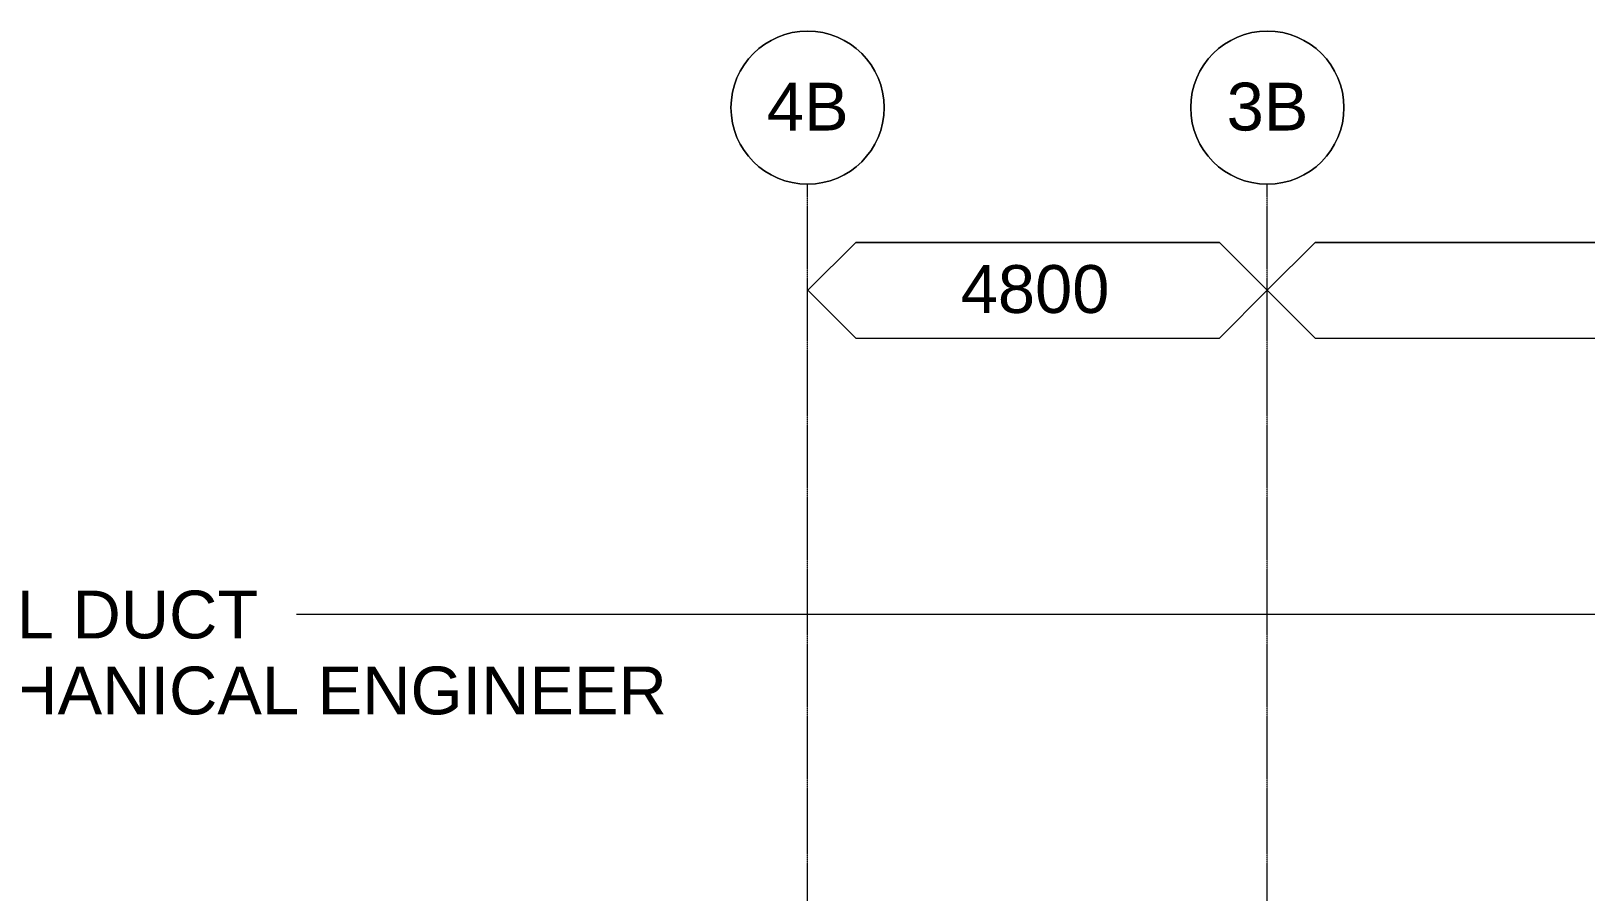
# Model space of a CAD drawing. Header units: millimetres. Extents: x 4237772 to 4686020, y -673 to 29459.
# Drawn here: x 4453996 to 4470238, y 17524 to 26521 of the extents above; entities that cross this region are included whole.
import ezdxf

# ---------------------------------------------------------------- set-up
doc = ezdxf.new("R2010")
doc.units = ezdxf.units.MM
doc.linetypes.add('Grid Line', pattern=[21, 12, -3, 3, -3])
for name, color, linetype, lineweight in [('A-ANNO-NOTE', 131, 'Continuous', 5), ('A-DETL-GENF', 92, 'Continuous', 5), ('G-ANNO-TEXT', 231, 'Continuous', 5), ('S-GRID', 1, 'Continuous', 5), ('S-GRID-IDEN', 1, 'Continuous', 5)]:
    doc.layers.add(name, color=color, linetype=linetype, lineweight=lineweight)
doc.styles.add('Arial', font='arial.ttf', dxfattribs={"height": 500})

# ---------------------------------------------------------------- blocks, each defined once
blk = doc.blocks.new('Dimension - Grids _2D_ - 1-200-1094161-SECTION - GRIDS B1-B2')
at = {"layer": 'A-DETL-GENF'}
for p, q in [((4436982, 24312), (4436482, 23812)), ((4436482, 23812), (4436982, 24312)), ((4440782, 24312), (4436982, 24312)), ((4436982, 24312), (4440782, 24312)), ((4441282, 23812), (4440782, 24312)), ((4441282, 23812), (4440782, 24312)), ((4436482, 23812), (4436982, 23312)), ((4436482, 23812), (4436982, 23312)), ((4440782, 23312), (4441282, 23812)), ((4441282, 23812), (4440782, 23312)), ((4436982, 23312), (4440782, 23312)), ((4436982, 23312), (4440782, 23312))]:
    blk.add_line(p, q, dxfattribs=at)
blk = doc.blocks.new('Dimension - Grids _2D_ - 1-200-1094167-SECTION - GRIDS B1-B2')
at = {"layer": 'A-DETL-GENF'}
for p, q in [((4441782, 24312), (4441282, 23812)), ((4441282, 23812), (4441782, 24312)), ((4460706, 24312), (4441782, 24312)), ((4441782, 24312), (4460706, 24312)), ((4441282, 23812), (4441782, 23312)), ((4441282, 23812), (4441782, 23312)), ((4441782, 23312), (4460706, 23312)), ((4441782, 23312), (4460706, 23312))]:
    blk.add_line(p, q, dxfattribs=at)
blk = doc.blocks.new('Grid - A1-203820-SECTION - GRIDS B1-B2')
at = {"layer": 'S-GRID-IDEN'}
blk.add_circle((4461206, 25721), 800, dxfattribs=at)
for start, end in [(0, 180), (180, 360)]:
    blk.add_arc((4461206, 25721), 800, start, end, dxfattribs=at)

msp = doc.modelspace()

# ---------------------------------------------------------------- linework, layer by layer
at = {"layer": 'G-ANNO-TEXT', "color": 7}
for p, q in [((4460846, 20423), (4456768, 20423)), ((4476045, 20423), (4460846, 20423))]:
    msp.add_line(p, q, dxfattribs=at)
at = {"layer": 'S-GRID', "linetype": 'Grid Line'}
for p, q in [((4462107, -305), (4462107, 24921)), ((4466909, -305), (4466909, 24921))]:
    msp.add_line(p, q, dxfattribs=at)

# ---------------------------------------------------------------- block references
at = {"layer": 'A-DETL-GENF'}
for name in ['Dimension - Grids _2D_ - 1-200-1094161-SECTION - GRIDS B1-B2', 'Dimension - Grids _2D_ - 1-200-1094167-SECTION - GRIDS B1-B2']:
    msp.add_blockref(name, (25628, 0), dxfattribs=at)
at = {"layer": 'S-GRID-IDEN'}
for p in [(901, 0), (5704, 0)]:
    msp.add_blockref('Grid - A1-203820-SECTION - GRIDS B1-B2', p, dxfattribs=at)

# ---------------------------------------------------------------- texts
at = {"layer": 'A-ANNO-NOTE', "insert": (4463707, 24075), "char_height": 500, "width": 1859.91, "attachment_point": 1, "style": 'Arial'}
msp.add_mtext('4800', dxfattribs=at)
at = {"layer": 'G-ANNO-TEXT', "color": 7, "char_height": 500, "attachment_point": 1, "style": 'Arial'}
for s, insert, width in [('MECHANICAL DUCT ', (4449655, 20673), 8353.58), ('REFER MECHANICAL ENGINEER', (4449655, 19879), 13259.91)]:
    msp.add_mtext(s, dxfattribs=dict(at, insert=insert, width=width))
at = {"layer": 'S-GRID-IDEN', "char_height": 500, "width": 1026.16, "attachment_point": 1, "style": 'Arial'}
for s, insert in [('3B', (4466485, 25982)), ('4B', (4461682, 25982))]:
    msp.add_mtext(s, dxfattribs=dict(at, insert=insert))

doc.saveas('drawing.dxf')
